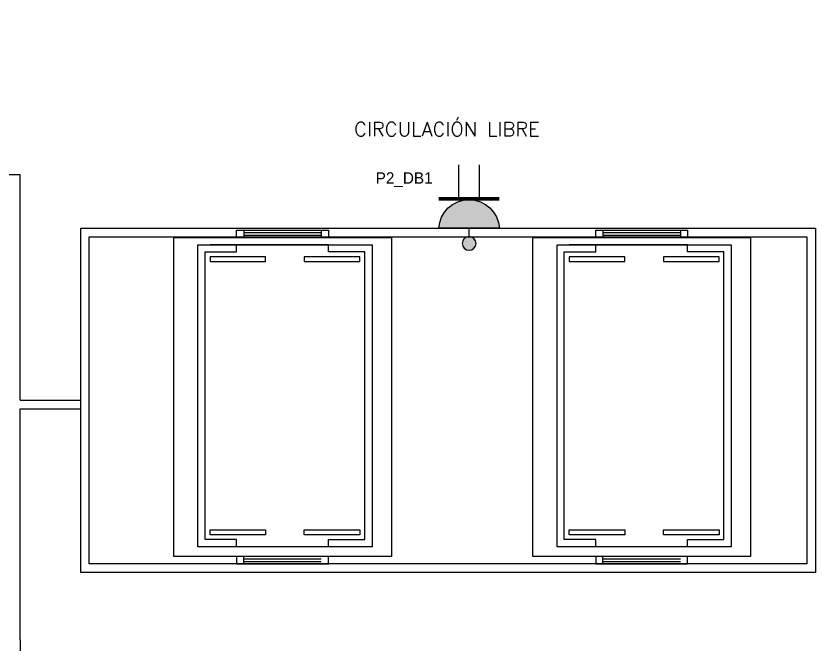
# Model space of a CAD drawing. Header units: metres. Extents: x -39 to 21688, y -24 to 9022.
# Drawn here: x 159.79 to 173.7, y 24.43 to 35.41 of the extents above; entities that cross this region are included whole.
import ezdxf

# ---------------------------------------------------------------- set-up
doc = ezdxf.new("R2010")
doc.units = ezdxf.units.M
doc.header["$MEASUREMENT"] = 0
for name, color, linetype in [('ALMACEN', 10, 'Continuous'), ('AN-TEXTO', 3, 'Continuous'), ('AR-ASCENSOR', 4, 'Continuous'), ('AR-MUROS', 6, 'Continuous'), ('AR-PUERTAS', 2, 'Continuous'), ('AR-SUELO', 1, 'Continuous'), ('AR-VENTANAS', 2, 'Continuous')]:
    doc.layers.add(name, color=color, linetype=linetype)
doc.styles.add('REGULAR-2.5', font='romans.shx', dxfattribs={"height": 2.5})

# ---------------------------------------------------------------- blocks, each defined once
blk = doc.blocks.new('AR-ASCENSOR 2')
at = {"layer": 'AR-ASCENSOR'}
for p, q in [((-1.7, 0.6), (-1.7, 0.3)), ((-1.7, 0.5), (1.5, 0.5)), ((-1.7, 0.4), (1.5, 0.4)), ((1.5, 0.6), (1.5, 0.3)), ((-2, 0.3), (1.8, 0.3)), ((-1.7, -13.2), (-1.7, -12.9)), ((-1.7, -13), (1.5, -13)), ((-1.7, -13.1), (1.5, -13.1))]:
    blk.add_line(p, q, dxfattribs=at)
for points in [[(-2, -12.9), (-4.6, -12.9), (-4.6, 0.3), (-2, 0.3), (-2, 0.6), (1.8, 0.6), (1.8, 0.3), (4.4, 0.3), (4.4, -12.9), (1.8, -12.9)], [(-3.6, 0), (3.6, 0), (3.6, -12.5), (-3.6, -12.5)], [(-3.1, -0.5), (-3.1, -0.7), (-0.8, -0.7), (-0.8, -0.5)], [(0.8, -0.5), (0.8, -0.7), (3.1, -0.7), (3.1, -0.5)], [(-3.1, -11.8), (-0.8, -11.8), (-0.8, -12), (-3.1, -12)], [(0.8, -11.8), (3.1, -11.8), (3.1, -12), (0.8, -12)]]:
    blk.add_lwpolyline(points, close=True, dxfattribs=at)
for points in [[(-2, -12.5), (-2, -12.2), (-3.3, -12.2), (-3.3, -0.3), (-2, -0.3), (-2, 0)], [(1.8, -12.5), (1.8, -12.2), (3.3, -12.2), (3.3, -0.3), (1.8, -0.3), (1.8, 0), (-3.1, 0)], [(-2, -12.9), (-2, -13.2), (1.8, -13.2), (1.8, -12.9)]]:
    blk.add_lwpolyline(points, dxfattribs=at)
blk = doc.blocks.new('16A twin WP')
at = {"ltscale": 8}
h = blk.add_hatch(color=256, dxfattribs=at)
edge = h.paths.add_edge_path()
edge.add_ellipse((17.39, -0.95), major_axis=(0.17, 17.42), ratio=1, start_angle=273.7089, end_angle=447.4296, ccw=False)
edge.add_line((34.79, 0), (0, 0))
h = blk.add_hatch(color=256, dxfattribs=at)
edge = h.paths.add_edge_path()
edge.add_ellipse((17.39, -8.68), major_axis=(-2.81, 2.81), ratio=1, start_angle=0, end_angle=360)
for p, q in [((11.47, 16.91), (11.47, 36.51)), ((23.31, 16.91), (23.31, 36.51)), ((34.79, 0), (0, 0)), ((17.39, -4.7), (17.39, 0))]:
    blk.add_line(p, q, dxfattribs=at)
at = {"ltscale": 8, "const_width": 2}
blk.add_lwpolyline([(34.79, 16.91), (-0.01, 16.91)], dxfattribs=at)
at = {"ltscale": 8, "extrusion": (0, 0, -1)}
blk.add_ellipse((17.39, -0.95), major_axis=(0.17, 17.42), ratio=1, start_param=-1.525934, end_param=1.506063, dxfattribs=at)
at = {"ltscale": 8}
blk.add_ellipse((17.39, -8.68), major_axis=(-2.81, 2.81), ratio=1, start_param=3.926991, end_param=10.210176, dxfattribs=at)

msp = doc.modelspace()

# ---------------------------------------------------------------- linework, layer by layer
at = {"layer": 'AR-MUROS'}
for p, q in [((159.86989, 28.68913), (160.92855, 28.68913)), ((159.86989, 28.53913), (160.92855, 28.53913))]:
    msp.add_line(p, q, dxfattribs=at)
for points in [[(159.86989, 32.63445), (157.97794, 32.63445)], [(159.86989, 28.68913), (159.86989, 32.63445)], [(159.86989, 24.50006), (159.86989, 28.53913)], [(159.86989, 24.50006), (159.86989, 21.50006)]]:
    msp.add_lwpolyline(points, dxfattribs=at)
for points in [[(160.92855, 31.69888), (173.77855, 31.69888), (173.77855, 25.67938), (160.92855, 25.67938)], [(161.07855, 31.54888), (173.62855, 31.54888), (173.62855, 25.82938), (161.07855, 25.82938)]]:
    msp.add_lwpolyline(points, close=True, dxfattribs=at)
at = {"layer": 'AR-PUERTAS'}
msp.add_circle((164.88265, 27.62249), 40.08066, dxfattribs=at)

# ---------------------------------------------------------------- block references
at = {"layer": 'ALMACEN', "xscale": 0.4228676225475342, "yscale": 0.4228676225475342, "zscale": 0.4228676225475342}
for p in [(164.50106, 31.41123), (170.78225, 31.41123)]:
    msp.add_blockref('AR-ASCENSOR 2', p, dxfattribs=at)
at = {"layer": 'AR-SUELO', "xscale": 0.0304565344946113, "yscale": 0.0304565344946113, "zscale": 0.0304565344946113}
msp.add_blockref('16A twin WP', (167.1918, 31.69879), dxfattribs=at)

# ---------------------------------------------------------------- texts
at = {"layer": 'AN-TEXTO', "insert": (164.61574, 33.55771), "char_height": 0.25, "attachment_point": 1, "style": 'REGULAR-2.5'}
msp.add_mtext_dynamic_manual_height_columns('\\pi1.09558;CIRCULACIÓN LIBRE ', width=5.7863988, gutter_width=1.25, heights=[0.30966], dxfattribs=at)
at = {"layer": 'AR-VENTANAS', "insert": (166.08725, 32.67819), "char_height": 0.2, "attachment_point": 1}
msp.add_mtext_dynamic_manual_height_columns('P2_DB1', width=3.1262579, gutter_width=1, heights=[0], dxfattribs=at)

doc.saveas('drawing.dxf')
